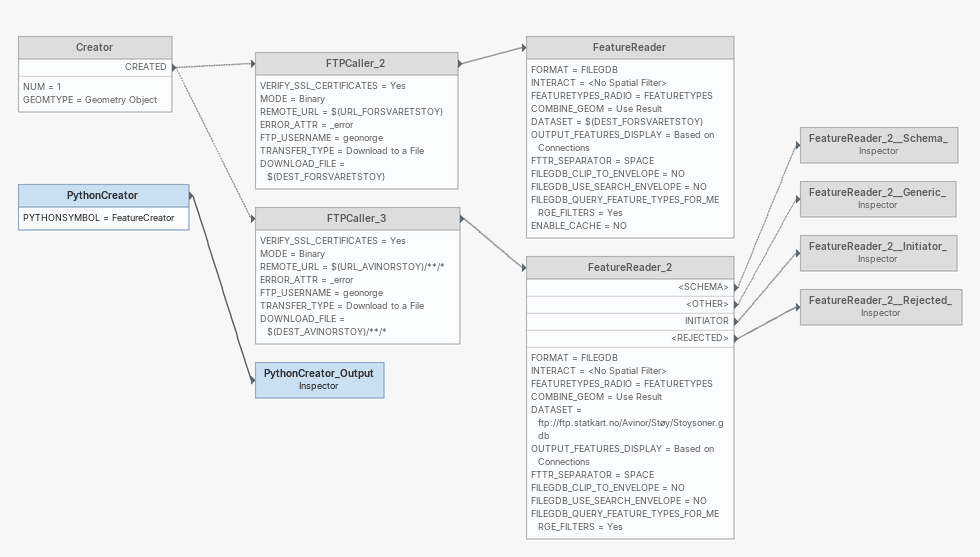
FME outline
Creator [off]
    NUM = 1
    GEOMTYPE = Geometry Object
    CREATED -> FTPCaller_3 [off]
    CREATED -> FTPCaller_2 [off]
FTPCaller_2 [off]
    VERIFY_SSL_CERTIFICATES = Yes
    MODE = Binary
    REMOTE_URL = $(URL_FORSVARETSTOY)
    ERROR_ATTR = _error
    FTP_USERNAME = geonorge
    TRANSFER_TYPE = Download to a File
    DOWNLOAD_FILE = $(DEST_FORSVARETSTOY)
    -> FeatureReader [off]
FeatureReader [off]
    FORMAT = FILEGDB
    INTERACT = <No Spatial Filter>
    FEATURETYPES_RADIO = FEATURETYPES
    COMBINE_GEOM = Use Result
    DATASET = $(DEST_FORSVARETSTOY)
    OUTPUT_FEATURES_DISPLAY = Based on Connections
    FTTR_SEPARATOR = SPACE
    FILEGDB_CLIP_TO_ENVELOPE = NO
    FILEGDB_USE_SEARCH_ENVELOPE = NO
    FILEGDB_QUERY_FEATURE_TYPES_FOR_MERGE_FILTERS = Yes
    ENABLE_CACHE = NO
FTPCaller_3 [off]
    VERIFY_SSL_CERTIFICATES = Yes
    MODE = Binary
    REMOTE_URL = $(URL_AVINORSTOY)/**/*
    ERROR_ATTR = _error
    FTP_USERNAME = geonorge
    TRANSFER_TYPE = Download to a File
    DOWNLOAD_FILE = $(DEST_AVINORSTOY)/**/*
    -> FeatureReader_2 [off]
FeatureReader_2 [off]
    FORMAT = FILEGDB
    INTERACT = <No Spatial Filter>
    FEATURETYPES_RADIO = FEATURETYPES
    COMBINE_GEOM = Use Result
    DATASET = ftp://ftp.statkart.no/Avinor/Støy/Stoysoner.gdb
    OUTPUT_FEATURES_DISPLAY = Based on Connections
    FTTR_SEPARATOR = SPACE
    FILEGDB_CLIP_TO_ENVELOPE = NO
    FILEGDB_USE_SEARCH_ENVELOPE = NO
    FILEGDB_QUERY_FEATURE_TYPES_FOR_MERGE_FILTERS = Yes
    <SCHEMA> -> FeatureReader_2__Schema_ [off]
    <OTHER> -> FeatureReader_2__Generic_ [off]
    INITIATOR -> FeatureReader_2__Initiator_ [off]
    <REJECTED> -> FeatureReader_2__Rejected_ [off]
FeatureReader_2__Schema_: Inspector [off]
FeatureReader_2__Generic_: Inspector [off]
FeatureReader_2__Initiator_: Inspector [off]
FeatureReader_2__Rejected_: Inspector [off]
PythonCreator
    PYTHONSYMBOL = FeatureCreator
    -> PythonCreator_Output
PythonCreator_Output: Inspector
